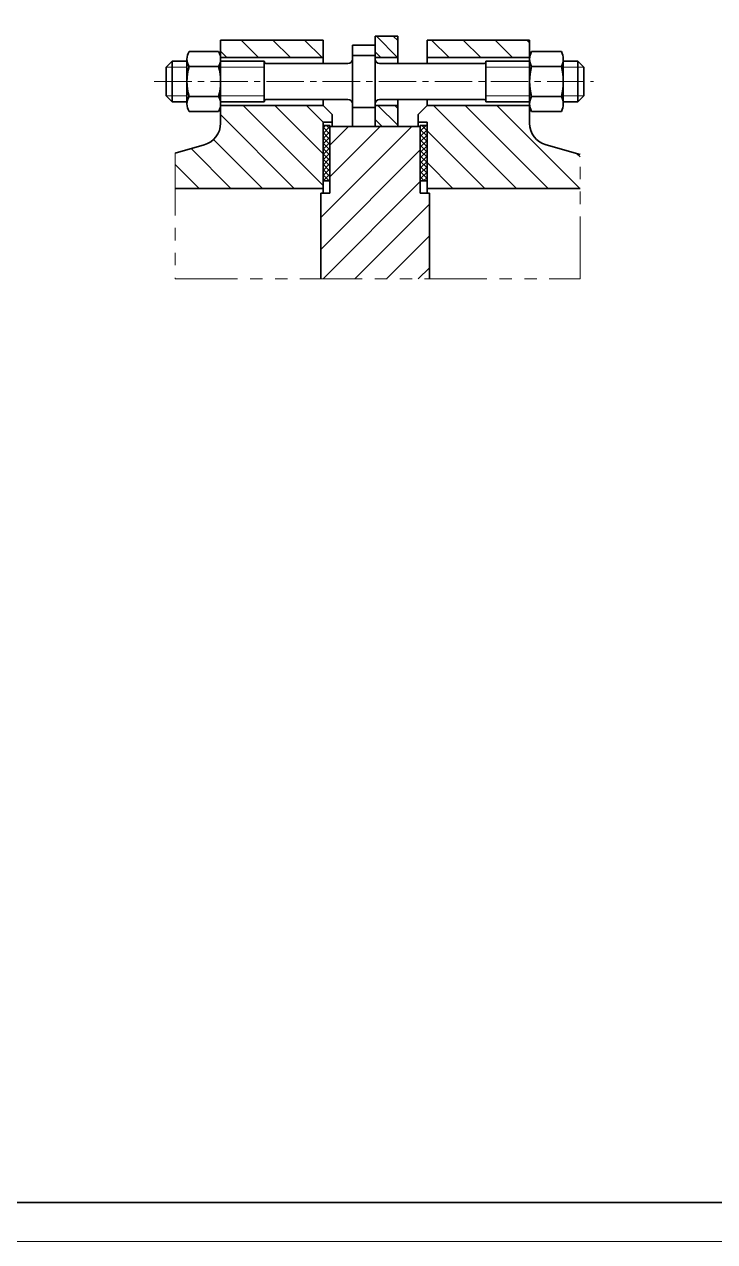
# Model space of a CAD drawing. Header units: millimetres. Extents: x 5765 to 6606, y -201 to 393.
# Drawn here: x 6236.4 to 6412.2, y -200.6 to 109.4 of the extents above; entities that cross this region are included whole.
import ezdxf

# ---------------------------------------------------------------- set-up
doc = ezdxf.new("R2010")
doc.units = ezdxf.units.MM
doc.linetypes.add('CENTER2', pattern=[28.575, 19.05, -3.175, 3.175, -3.175])
doc.linetypes.add('PHANTOM2', pattern=[31.75, 15.875, -3.175, 3.175, -3.175, 3.175, -3.175])
for name, color, linetype, lineweight in [('1粗实线', 7, 'Continuous', 35), ('2细实线', 3, 'Continuous', 13), ('3中心线', 1, 'CENTER2', 13), ('5双点划线', 2, 'PHANTOM2', 13), ('6剖面线', 6, 'Continuous', 13), ('9图表', 4, 'Continuous', 13)]:
    doc.layers.add(name, color=color, linetype=linetype, lineweight=lineweight)
pattern_1 = [(135, (5601.351, 1523.1014), (-4.041115, -4.041115), [])]
pattern_2 = [(45, (5601.351, 1523.1014), (-0.6735192, 0.6735192), []), (135, (5601.351, 1523.1014), (-0.6735192, -0.6735192), [])]

# ---------------------------------------------------------------- blocks, each defined once
blk = doc.blocks.new('A1')
at = {"layer": '1粗实线'}
blk.add_lwpolyline([(-816, 10), (-10, 10), (-10, 584), (-816, 584)], close=True, dxfattribs=at)
at = {"layer": '9图表'}
blk.add_lwpolyline([(-841, 0), (0, 0), (0, 594), (-841, 594)], close=True, dxfattribs=at)

msp = doc.modelspace()

# ---------------------------------------------------------------- hatches: boundary and pattern name
at = {"layer": '6剖面线', "ltscale": 0.5}
h = msp.add_hatch(dxfattribs=at)
h.set_pattern_fill('ANSI31', color=256, scale=1.8, angle=90, style=0)
h.set_pattern_definition(pattern_1)
h.paths.add_polyline_path([(6312.492, 100.981), (6312.492, 105.436), (6286.38, 105.436), (6286.38, 100.981)])
edge = h.paths.add_edge_path()
edge.add_line((6312.492, 84.546), (6314.796, 84.546))
edge.add_line((6314.796, 84.546), (6314.796, 86.466))
edge.add_line((6314.796, 86.466), (6312.492, 88.77))
edge.add_line((6312.492, 88.77), (6286.38, 88.77))
edge.add_line((6286.38, 88.77), (6286.38, 84.283))
edge.add_arc((6280.62, 84.283), 5.76, 285.9454, 360, ccw=False)
edge.add_line((6282.203, 78.744), (6274.853, 76.645))
edge.add_line((6274.853, 76.645), (6274.853, 67.65))
edge.add_line((6274.853, 67.65), (6312.492, 67.65))
edge.add_line((6312.492, 67.65), (6312.492, 84.546))
h = msp.add_hatch(dxfattribs=at)
h.set_pattern_fill('ANSI31', color=256, scale=0.96, angle=90, style=0)
h.set_pattern_definition([(135, (-8213.6907, -2501.1048), (-2.1552615, -2.1552615), [])])
h.paths.add_polyline_path([(6331.5, 106.396), (6325.74, 106.396), (6325.74, 100.981), (6331.5, 100.981)])
h.paths.add_polyline_path([(6331.5, 88.77), (6325.74, 88.77), (6325.74, 83.394), (6331.5, 83.394)])
h = msp.add_hatch(dxfattribs=at)
h.set_pattern_fill('ANSI31', color=256, scale=1.8, angle=90, style=0)
h.set_pattern_definition(pattern_1)
h.paths.add_polyline_path([(6369.278, 78.744, -0.3348603), (6365.1, 84.283), (6365.1, 88.77), (6338.988, 88.77), (6336.684, 86.466), (6336.684, 84.546), (6338.988, 84.546), (6338.988, 67.65), (6377.945, 67.65), (6377.945, 76.268)])
h.paths.add_polyline_path([(6338.988, 105.436), (6338.988, 100.981), (6365.1, 100.981), (6365.1, 105.436)])
at = {"layer": '6剖面线'}
h = msp.add_hatch(dxfattribs=at)
h.set_pattern_fill('ANSI31', color=256, scale=1.8, angle=180, style=0)
h.set_pattern_definition([(225, (6313.4464, 61.747), (4.0411, -4.0411), [])])
h.paths.add_polyline_path([(6314.22, 83.394), (6314.22, 66.474), (6313.068, 66.474), (6314.22, 44.61), (6339.564, 44.61), (6339.564, 66.474), (6337.26, 66.474), (6337.26, 83.394)])
h.paths.add_polyline_path([(6313.068, 66.474), (6311.916, 66.474), (6311.916, 44.61), (6314.22, 44.61)])
at = {"layer": '6剖面线', "ltscale": 0.5}
h = msp.add_hatch(dxfattribs=at)
h.set_pattern_fill('ANSI37', color=256, scale=0.3, style=0)
h.set_pattern_definition(pattern_2)
h.paths.add_polyline_path([(6312.492, 69.57), (6314.22, 69.57), (6314.22, 83.65), (6312.492, 83.65)])
h = msp.add_hatch(dxfattribs=at)
h.set_pattern_fill('ANSI37', color=256, scale=0.3, style=0)
h.set_pattern_definition(pattern_2)
h.paths.add_polyline_path([(6338.988, 83.65), (6337.26, 83.65), (6337.26, 69.57), (6338.988, 69.57)])

# ---------------------------------------------------------------- linework, layer by layer
at = {"layer": '1粗实线'}
for p, q in [((6286.38, 105.436), (6312.492, 105.436)), ((6286.38, 105.436), (6286.38, 84.283)), ((6312.492, 105.436), (6312.492, 99.445)), ((6331.5, 106.396), (6325.74, 106.396)), ((6325.74, 106.396), (6325.74, 83.394)), ((6331.5, 99.445), (6331.5, 106.396)), ((6365.1, 105.436), (6338.988, 105.436)), ((6338.988, 105.436), (6338.988, 99.445)), ((6365.1, 105.436), (6365.1, 84.283)), ((6285.847, 102.479), (6278.35, 102.479)), ((6319.98, 104.092), (6325.74, 104.092)), ((6319.98, 104.092), (6319.98, 83.394)), ((6373.192, 102.479), (6365.572, 102.479)), ((6274.092, 100.06), (6272.556, 98.524)), ((6277.817, 100.06), (6274.092, 100.06)), ((6274.092, 100.06), (6274.092, 89.692)), ((6277.817, 89.173), (6277.817, 100.578)), ((6286.38, 100.981), (6312.492, 100.981)), ((6286.38, 89.173), (6286.38, 100.578)), ((6297.516, 100.06), (6286.38, 100.06)), ((6297.516, 100.06), (6297.516, 89.692)), ((6297.516, 100.06), (6297.516, 100.021)), ((6298.092, 99.445), (6318.828, 99.445)), ((6319.98, 101.491), (6325.74, 101.491)), ((6325.74, 100.981), (6331.5, 100.981)), ((6325.74, 100.597), (6325.74, 100.636)), ((6326.892, 99.445), (6353.388, 99.445)), ((6365.1, 100.981), (6338.988, 100.981)), ((6353.964, 100.06), (6365.1, 100.06)), ((6353.964, 100.06), (6353.964, 89.692)), ((6353.964, 100.06), (6353.964, 100.021)), ((6365.1, 89.173), (6365.1, 100.578)), ((6373.664, 89.173), (6373.664, 100.578)), ((6373.664, 100.06), (6377.388, 100.06)), ((6377.388, 100.06), (6378.924, 98.524)), ((6377.388, 100.06), (6377.388, 89.692)), ((6272.556, 98.524), (6272.556, 91.228)), ((6285.847, 98.677), (6278.35, 98.677)), ((6373.192, 98.677), (6365.572, 98.677)), ((6378.924, 98.524), (6378.924, 91.228)), ((6274.092, 89.692), (6272.556, 91.228)), ((6285.847, 91.074), (6278.35, 91.074)), ((6298.092, 90.306), (6318.828, 90.306)), ((6312.492, 90.306), (6312.492, 88.77)), ((6326.892, 90.306), (6353.388, 90.306)), ((6331.5, 83.394), (6331.5, 90.306)), ((6338.988, 90.306), (6338.988, 88.77)), ((6373.192, 91.074), (6365.572, 91.074)), ((6377.388, 89.692), (6378.924, 91.228)), ((6277.817, 89.692), (6274.092, 89.692)), ((6285.847, 87.272), (6278.35, 87.272)), ((6297.516, 89.692), (6286.38, 89.692)), ((6312.492, 88.77), (6286.38, 88.77)), ((6312.492, 88.77), (6314.796, 86.466)), ((6319.98, 88.26), (6325.74, 88.26)), ((6325.74, 88.77), (6331.5, 88.77)), ((6338.988, 88.77), (6336.684, 86.466)), ((6338.988, 88.77), (6365.1, 88.77)), ((6353.964, 89.692), (6365.1, 89.692)), ((6373.192, 87.272), (6365.572, 87.272)), ((6373.664, 89.692), (6377.388, 89.692)), ((6312.492, 84.546), (6314.796, 84.546)), ((6312.492, 84.546), (6312.492, 66.474)), ((6314.796, 86.466), (6314.796, 83.394)), ((6336.684, 86.466), (6336.684, 83.394)), ((6338.988, 84.546), (6336.684, 84.546)), ((6338.988, 84.546), (6338.988, 66.474)), ((6312.492, 83.65), (6314.22, 83.65)), ((6314.22, 83.65), (6314.22, 66.474)), ((6314.22, 83.586), (6314.22, 69.57)), ((6314.22, 83.394), (6337.26, 83.394)), ((6338.988, 83.65), (6337.26, 83.65)), ((6337.26, 83.65), (6337.26, 69.57)), ((6337.26, 83.586), (6337.26, 66.474)), ((6274.853, 76.645), (6282.203, 78.744)), ((6377.945, 76.268), (6369.278, 78.744)), ((6314.22, 69.57), (6312.492, 69.57)), ((6337.26, 69.57), (6338.988, 69.57)), ((6274.853, 67.65), (6312.492, 67.65)), ((6314.22, 66.474), (6311.916, 66.474)), ((6311.916, 66.474), (6311.916, 44.61)), ((6337.26, 66.474), (6339.564, 66.474)), ((6338.988, 67.65), (6377.945, 67.65)), ((6339.564, 66.474), (6339.564, 44.61))]:
    msp.add_line(p, q, dxfattribs=at)
for centre, radius, start, end in [((6281.473, 100.578), 3.656, 148.67241, 211.32759), ((6282.725, 100.578), 3.656, 328.67241, 31.32759), ((6369.165, 100.578), 4.065, 152.12072, 207.87928), ((6369.599, 100.578), 4.065, 332.12072, 27.87928), ((6298.092, 100.021), 0.576, 180, 270), ((6318.828, 100.597), 1.152, 270, 0), ((6326.892, 100.597), 1.152, 180, 270), ((6353.388, 100.021), 0.576, 270, 0), ((6291.641, 94.876), 13.824, 164.03799, 195.96201), ((6272.556, 94.876), 13.824, 344.03799, 15.96201), ((6380.652, 94.876), 15.552, 165.851, 194.149), ((6358.112, 94.876), 15.552, 345.851, 14.149), ((6281.473, 89.173), 3.656, 148.67241, 211.32759), ((6282.725, 89.173), 3.656, 328.67241, 31.32759), ((6298.092, 89.73), 0.576, 90, 180), ((6318.828, 89.154), 1.152, 0, 90), ((6326.892, 89.154), 1.152, 90, 180), ((6353.388, 89.73), 0.576, 0, 90), ((6369.165, 89.173), 4.065, 152.12072, 207.87928), ((6369.599, 89.173), 4.065, 332.12072, 27.87928), ((6280.62, 84.283), 5.76, 285.9454, 0), ((6370.86, 84.283), 5.76, 180, 254.0546)]:
    msp.add_arc(centre, radius, start, end, dxfattribs=at)
at = {"layer": '2细实线'}
for p, q in [((6272.556, 98.524), (6277.817, 98.524)), ((6286.38, 98.524), (6297.516, 98.524)), ((6365.1, 98.524), (6353.964, 98.524)), ((6378.924, 98.524), (6373.664, 98.524)), ((6272.556, 91.228), (6277.817, 91.228)), ((6286.38, 91.228), (6297.516, 91.228)), ((6365.1, 91.228), (6353.964, 91.228)), ((6378.924, 91.228), (6373.664, 91.228))]:
    msp.add_line(p, q, dxfattribs=at)
at = {"layer": '3中心线', "ltscale": 0.5}
msp.add_line((6269.51, 94.876), (6381.344, 94.876), dxfattribs=at)
at = {"layer": '5双点划线'}
for p, q in [((6274.853, 76.645), (6274.853, 44.61)), ((6377.945, 44.61), (6377.945, 76.268)), ((6274.853, 44.61), (6377.945, 44.61))]:
    msp.add_line(p, q, dxfattribs=at)

# ---------------------------------------------------------------- block references
at = {"layer": '2细实线'}
msp.add_blockref('A1', (6606.028, -200.559), dxfattribs=at)

doc.saveas('drawing.dxf')
